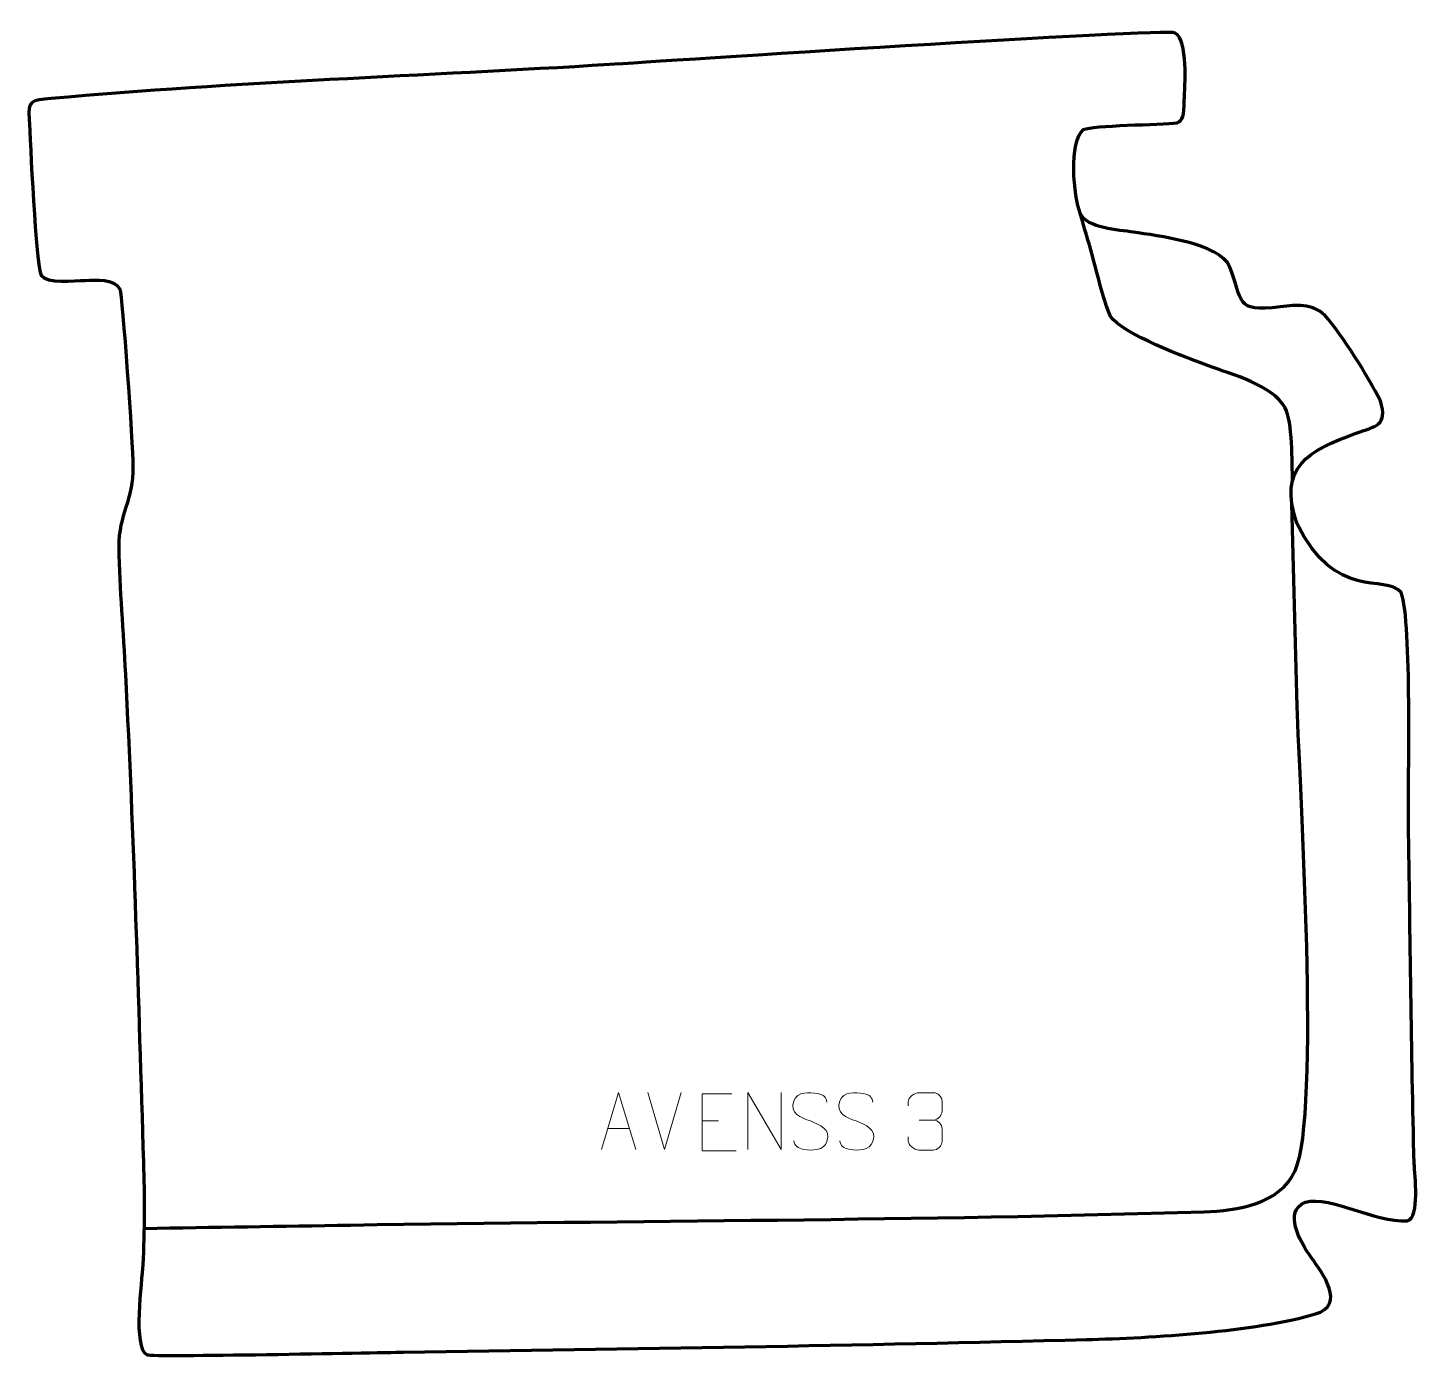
# Model space of a CAD drawing. Header units: millimetres. Extents: x -544 to 63, y 124 to 703.
import ezdxf

# ---------------------------------------------------------------- set-up
doc = ezdxf.new("R2010")
doc.units = ezdxf.units.MM
doc.header["$MEASUREMENT"] = 0
doc.layers.add('layer 2', color=7, linetype='Continuous')
doc.layers.add('layer 3', color=7, linetype='Continuous')

msp = doc.modelspace()

# ---------------------------------------------------------------- linework, layer by layer
at = {"layer": 'layer 2', "color": 142, "lineweight": 158}
for points in [[(6.9404, 505.5559), (6.7486, 512.8871), (6.9745, 531.415), (3.7578, 537.186), (3.7578, 537.186), (-1.7897, 547.1388), (-19.4381, 551.7597), (-29.6051, 555.4847), (-29.6051, 555.4847), (-39.0453, 559.0225), (-67.066, 569.3016), (-72.3648, 577.0571), (-72.3648, 577.0571), (-75.4124, 583.8394), (-78.6963, 598.1882), (-80.9446, 606.0361), (-80.9446, 606.0361), (-82.6521, 611.8851), (-84.3452, 617.7381), (-86.0313, 623.5934)], [(-493.4768, 179.7346), (-463.4947, 180.2129), (-433.5127, 180.6912), (-403.5306, 181.1694), (-403.5306, 181.1694), (-279.8759, 183.1424), (-155.0076, 183.1459), (-31.5169, 186.9757), (-31.5169, 186.9757), (-17.127, 187.422), (1.282, 190.1403), (8.0484, 204.7511), (8.0484, 204.7511), (19.3836, 229.2277), (9.9265, 373.3258), (9.0284, 407.1226), (9.0284, 407.1226), (8.2468, 436.5417), (7.4651, 465.9607), (6.6835, 495.3798)]]:
    msp.add_open_spline(points, degree=3, knots=[0, 0, 0, 0, 0.16666667, 0.16666667, 0.16666667, 0.16666667, 0.33333333, 0.33333333, 0.33333333, 0.33333333, 0.5, 0.5, 0.5, 0.5, 0.66666667, 0.66666667, 0.66666667, 0.66666667, 1, 1, 1, 1], dxfattribs=at)
at = {"layer": 'layer 3', "color": 242, "lineweight": 158}
msp.add_open_spline([(-543.6248, 662.9332), (-544.1594, 671.188), (-542.636, 671.2175), (-534.0088, 671.9941), (-534.0088, 671.9941), (-454.226, 679.1772), (-370.9544, 681.8388), (-290.6677, 686.7639), (-290.6677, 686.7639), (-271.6433, 687.931), (-48.2376, 702.7833), (-44.1412, 700.5297), (-44.1412, 700.5297), (-38.4935, 697.4225), (-40.0064, 677.4216), (-40.1941, 671.2599), (-40.1941, 671.2599), (-40.4056, 664.3151), (-40.7883, 662.4345), (-43.3241, 661.3885), (-43.3241, 661.3885), (-50.5785, 660.5637), (-80.3873, 660.37), (-84.0889, 658.4397), (-84.0889, 658.4397), (-90.6478, 653.6535), (-88.4546, 628.8541), (-85.5149, 622.027), (-85.5149, 622.027), (-82.6132, 615.2881), (-68.9046, 614.8178), (-62.3154, 613.7708), (-62.3154, 613.7708), (-52.3481, 612.214), (-24.7518, 609.0158), (-20.5149, 598.864), (-20.5149, 598.864), (-14.1561, 583.6279), (-18.8061, 578.8329), (1.5833, 581.215), (1.5833, 581.215), (9.006, 582.0822), (15.0654, 582.8356), (21.0346, 577.623), (21.0346, 577.623), (28.8315, 568.5499), (39.7614, 551.0742), (45.2896, 540.3331), (45.2896, 540.3331), (48.4514, 529.4138), (43.5481, 529.3423), (34.3152, 526.0363), (34.3152, 526.0363), (14.0975, 518.5843), (0.3095, 511.491), (8.8682, 487.0439), (8.8682, 487.0439), (25.6466, 452.3069), (47.1403, 465.1269), (54.3715, 456.793), (54.3715, 456.793), (59.0646, 442.5049), (57.2484, 376.9988), (57.4957, 356.5945), (57.4957, 356.5945), (58.2683, 307.1371), (58.6321, 257.2747), (59.9816, 207.8696), (59.9816, 207.8696), (60.1957, 203.2955), (62.5748, 184.433), (57.0563, 182.9856), (57.0563, 182.9856), (43.1667, 181.9961), (19.2596, 196.0804), (10.8071, 190.2217), (10.8071, 190.2217), (3.3723, 185.0683), (11.3969, 172.2174), (15.0795, 167.085), (15.0795, 167.085), (20.0916, 160.0994), (30.387, 146.3877), (16.9601, 142.4263), (16.9601, 142.4263), (-9.6002, 134.5903), (-54.4914, 132.0787), (-82.8889, 131.2619), (-82.8889, 131.2619), (-181.9497, 128.7742), (-281.3998, 127.2021), (-380.4842, 125.7887), (-380.4842, 125.7887), (-392.8687, 125.6029), (-489.8567, 123.6225), (-492.2107, 124.6482), (-492.2107, 124.6482), (-498.6673, 127.4615), (-494.4274, 156.8656), (-494.0486, 163.872), (-494.0486, 163.872), (-493.2415, 178.8017), (-493.3589, 193.5946), (-493.7981, 208.5304), (-493.7981, 208.5304), (-495.9967, 279.64), (-498.0108, 350.1856), (-501.6547, 421.2606), (-501.6547, 421.2606), (-502.5891, 439.3987), (-504.1514, 458.3627), (-504.5775, 476.4049), (-504.5775, 476.4049), (-504.579, 491.2833), (-498.161, 496.6957), (-498.3391, 511.8354), (-498.3391, 511.8354), (-498.4461, 520.9285), (-502.905, 586.6234), (-504.1085, 588.9655), (-504.1085, 588.9655), (-506.5934, 593.8017), (-514.2712, 592.8589), (-519.2147, 592.7784), (-519.2147, 592.7784), (-523.7952, 592.7037), (-535.8735, 590.9813), (-538.4169, 595.0808), (-538.4169, 595.0808), (-540.7195, 598.792), (-543.099, 654.8072), (-543.6248, 662.9332)], degree=3, knots=[0, 0, 0, 0, 0.02941176, 0.02941176, 0.02941176, 0.02941176, 0.05882353, 0.05882353, 0.05882353, 0.05882353, 0.08823529, 0.08823529, 0.08823529, 0.08823529, 0.11764706, 0.11764706, 0.11764706, 0.11764706, 0.14705882, 0.14705882, 0.14705882, 0.14705882, 0.17647059, 0.17647059, 0.17647059, 0.17647059, 0.20588235, 0.20588235, 0.20588235, 0.20588235, 0.23529412, 0.23529412, 0.23529412, 0.23529412, 0.26470588, 0.26470588, 0.26470588, 0.26470588, 0.29411765, 0.29411765, 0.29411765, 0.29411765, 0.32352941, 0.32352941, 0.32352941, 0.32352941, 0.35294118, 0.35294118, 0.35294118, 0.35294118, 0.38235294, 0.38235294, 0.38235294, 0.38235294, 0.41176471, 0.41176471, 0.41176471, 0.41176471, 0.44117647, 0.44117647, 0.44117647, 0.44117647, 0.47058824, 0.47058824, 0.47058824, 0.47058824, 0.5, 0.5, 0.5, 0.5, 0.52941176, 0.52941176, 0.52941176, 0.52941176, 0.55882353, 0.55882353, 0.55882353, 0.55882353, 0.58823529, 0.58823529, 0.58823529, 0.58823529, 0.61764706, 0.61764706, 0.61764706, 0.61764706, 0.64705882, 0.64705882, 0.64705882, 0.64705882, 0.67647059, 0.67647059, 0.67647059, 0.67647059, 0.70588235, 0.70588235, 0.70588235, 0.70588235, 0.73529412, 0.73529412, 0.73529412, 0.73529412, 0.76470588, 0.76470588, 0.76470588, 0.76470588, 0.79411765, 0.79411765, 0.79411765, 0.79411765, 0.82352941, 0.82352941, 0.82352941, 0.82352941, 0.85294118, 0.85294118, 0.85294118, 0.85294118, 0.88235294, 0.88235294, 0.88235294, 0.88235294, 0.91176471, 0.91176471, 0.91176471, 0.91176471, 0.94117647, 0.94117647, 0.94117647, 0.94117647, 1, 1, 1, 1], dxfattribs=at)
at = {"layer": 'layer 3', "color": 250, "lineweight": 9}
for points, knots in [([(-294.1947, 214.0367), (-294.1947, 214.0367), (-286.8237, 238.9902), (-286.8237, 238.9902), (-286.8237, 238.9902), (-286.8237, 238.9902), (-279.2538, 214.0367), (-279.2538, 214.0367)], [0, 0, 0, 0, 0.33333333, 0.33333333, 0.33333333, 0.33333333, 1, 1, 1, 1]), ([(-237.4343, 238.3931), (-237.4343, 238.3931), (-250.3082, 238.3931), (-250.3082, 238.3931), (-250.3082, 238.3931), (-250.3082, 238.3931), (-250.3082, 213.4395), (-250.3082, 213.4395), (-250.3082, 213.4395), (-250.3082, 213.4395), (-235.4424, 213.4395), (-235.4424, 213.4395)], [0, 0, 0, 0, 0.25, 0.25, 0.25, 0.25, 0.5, 0.5, 0.5, 0.5, 1, 1, 1, 1]), ([(-230.4675, 214.0367), (-230.4675, 214.0367), (-230.4675, 238.9902), (-230.4675, 238.9902), (-230.4675, 238.9902), (-230.4675, 238.9902), (-215.8127, 214.0367), (-215.8127, 214.0367), (-215.8127, 214.0367), (-215.8127, 214.0367), (-215.8127, 238.9902), (-215.8127, 238.9902)], [0, 0, 0, 0, 0.25, 0.25, 0.25, 0.25, 0.5, 0.5, 0.5, 0.5, 1, 1, 1, 1]), ([(-203.1401, 226.5134), (-207.3884, 227.9838), (-212.2965, 229.7796), (-210.2914, 235.2999), (-210.2914, 235.2999), (-208.7879, 239.4398), (-203.5743, 239.0513), (-199.9707, 238.4502), (-199.9707, 238.4502), (-197.1101, 237.973), (-196.2454, 236.7598), (-195.9348, 234.6757)], [0, 0, 0, 0, 0.25, 0.25, 0.25, 0.25, 0.5, 0.5, 0.5, 0.5, 1, 1, 1, 1]), ([(-183.1401, 226.5134), (-187.3884, 227.9838), (-192.2965, 229.7796), (-190.2914, 235.2999), (-190.2914, 235.2999), (-188.7879, 239.4398), (-183.5743, 239.0513), (-179.9707, 238.4502), (-179.9707, 238.4502), (-177.1101, 237.973), (-176.2454, 236.7598), (-175.9348, 234.6757)], [0, 0, 0, 0, 0.25, 0.25, 0.25, 0.25, 0.5, 0.5, 0.5, 0.5, 1, 1, 1, 1]), ([(-160.5101, 233.132), (-160.5101, 233.132), (-160.5101, 234.9892), (-160.5101, 234.9892), (-160.5101, 234.9892), (-160.5244, 236.7311), (-157.8599, 238.8492), (-155.8008, 238.8265), (-155.8008, 238.8265), (-153.7367, 238.8265), (-151.6727, 238.8265), (-149.609, 238.8265), (-149.609, 238.8265), (-147.4145, 238.8353), (-145.8162, 236.9885), (-145.7718, 235.0764), (-145.7718, 235.0764), (-145.7722, 233.6413), (-145.7722, 232.2062), (-145.7718, 230.7707), (-145.7718, 230.7707), (-145.8204, 229.1172), (-147.423, 226.8872), (-149.6213, 226.8972), (-149.6213, 226.8972), (-147.4176, 226.886), (-145.8096, 225.0828), (-145.7556, 223.0233), (-145.7556, 223.0233), (-145.756, 221.2386), (-145.756, 219.4539), (-145.7556, 217.6688), (-145.7556, 217.6688), (-145.7455, 215.6074), (-147.8004, 213.8443), (-149.6213, 213.8524), (-149.6213, 213.8524), (-151.6866, 213.8527), (-153.7518, 213.8527), (-155.8174, 213.8524), (-155.8174, 213.8524), (-157.986, 213.8639), (-160.517, 216.2641), (-160.5356, 217.7259), (-160.5356, 217.7259), (-160.5356, 217.7259), (-160.5356, 219.6345), (-160.5356, 219.6345)], [0, 0, 0, 0, 0.07692308, 0.07692308, 0.07692308, 0.07692308, 0.15384615, 0.15384615, 0.15384615, 0.15384615, 0.23076923, 0.23076923, 0.23076923, 0.23076923, 0.30769231, 0.30769231, 0.30769231, 0.30769231, 0.38461538, 0.38461538, 0.38461538, 0.38461538, 0.46153846, 0.46153846, 0.46153846, 0.46153846, 0.53846154, 0.53846154, 0.53846154, 0.53846154, 0.61538462, 0.61538462, 0.61538462, 0.61538462, 0.69230769, 0.69230769, 0.69230769, 0.69230769, 0.76923077, 0.76923077, 0.76923077, 0.76923077, 0.84615385, 0.84615385, 0.84615385, 0.84615385, 1, 1, 1, 1]), ([(-203.1401, 226.5133), (-199.1215, 224.8666), (-194.092, 222.9783), (-195.926, 217.618), (-195.926, 217.618), (-197.3858, 213.3516), (-202.2966, 213.6083), (-206.0227, 214.163), (-206.0227, 214.163), (-208.7727, 214.5728), (-209.9936, 215.7863), (-210.3716, 217.8985)], [0, 0, 0, 0, 0.25, 0.25, 0.25, 0.25, 0.5, 0.5, 0.5, 0.5, 1, 1, 1, 1]), ([(-183.1401, 226.5133), (-179.1215, 224.8666), (-174.092, 222.9783), (-175.926, 217.618), (-175.926, 217.618), (-177.3858, 213.3516), (-182.2966, 213.6083), (-186.0227, 214.163), (-186.0227, 214.163), (-188.7727, 214.5728), (-189.9936, 215.7863), (-190.3716, 217.8985)], [0, 0, 0, 0, 0.25, 0.25, 0.25, 0.25, 0.5, 0.5, 0.5, 0.5, 1, 1, 1, 1])]:
    msp.add_open_spline(points, degree=3, knots=knots, dxfattribs=at)
for points in [[(-266.7242, 214.0366), (-266.7242, 214.0366), (-274.046, 238.9902), (-274.046, 238.9902)], [(-259.4023, 238.9902), (-259.4023, 238.9902), (-266.7241, 214.0366), (-266.7241, 214.0366)], [(-250.3082, 226.5134), (-250.3082, 226.5134), (-243.1401, 226.5134), (-243.1401, 226.5134)], [(-155.8004, 226.8868), (-155.8004, 226.8868), (-149.604, 226.8868), (-149.604, 226.8868)], [(-291.4721, 223.2861), (-291.4721, 223.2861), (-281.9764, 223.2861), (-281.9764, 223.2861)]]:
    msp.add_open_spline(points, degree=3, dxfattribs=at)

doc.saveas('drawing.dxf')
